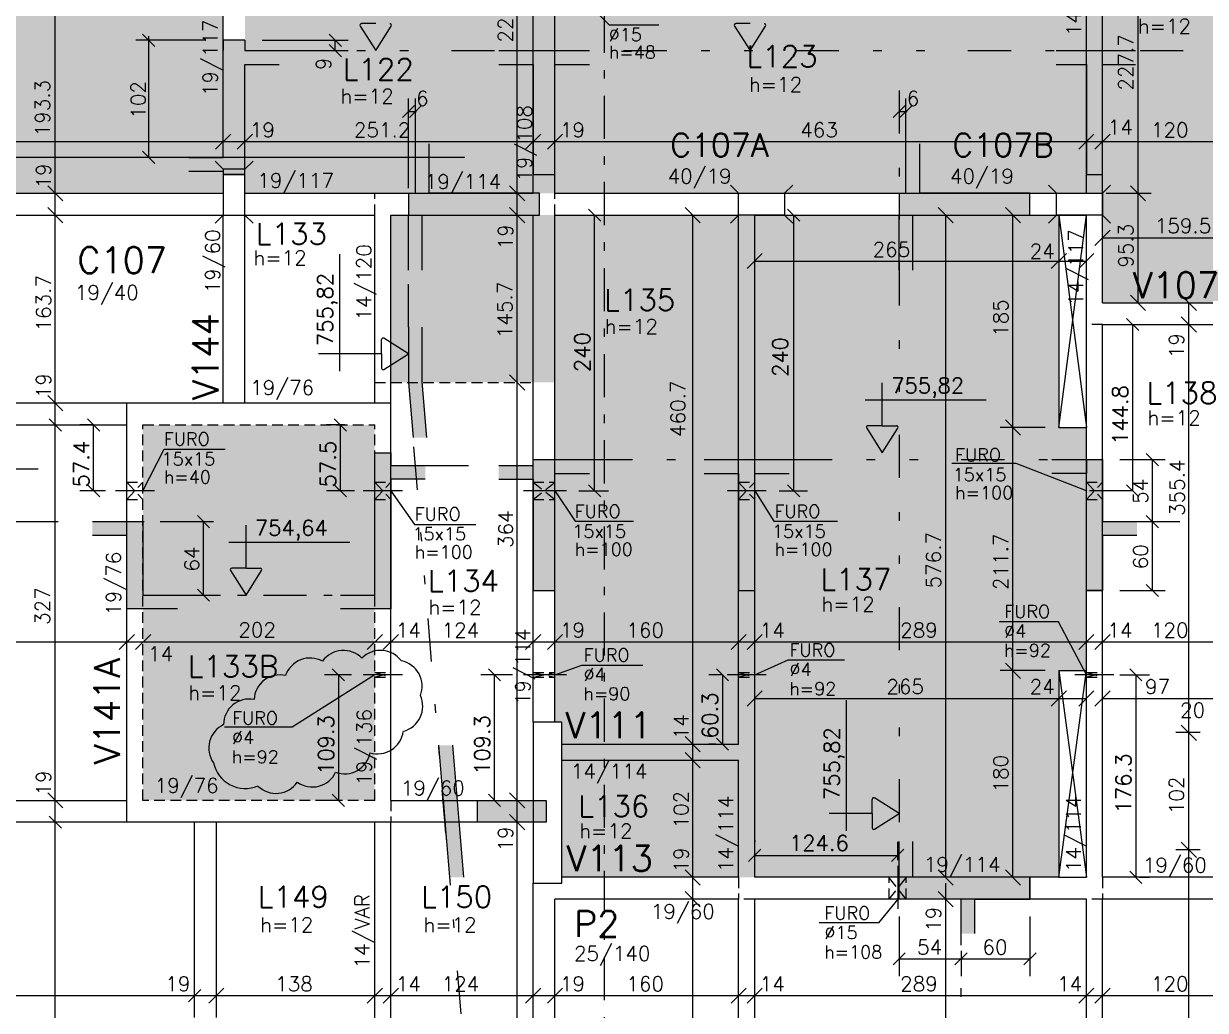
# Model space of a CAD drawing. Extents: x 64041 to 73506, y 0 to 6308.
# Drawn here: x 64982 to 66012, y 4513 to 5372 of the extents above; entities that cross this region are included whole.
import ezdxf

# ---------------------------------------------------------------- set-up
doc = ezdxf.new("R2010")
doc.units = 0
doc.header["$LTSCALE"] = 75
doc.header["$MEASUREMENT"] = 0
for name, pattern in [('ESTILO_TQS_0003', [1, 0.5, -0.2, 0.1, -0.2]), ('ESTILO_TQS_0004', [2, 0.5, -0.4, 0.1, -0.4, 0.1, -0.5]), ('HIDDEN2', [0.1875, 0.125, -0.0625])]:
    doc.linetypes.add(name, pattern=pattern)
doc.layers.get('0').update_dxf_attribs({"color": 3, "linetype": 'CONTINUOUS'})
for name, color, linetype in [('1', 3, 'CONTINUOUS'), ('111', 51, 'CONTINUOUS'), ('116', 240, 'CONTINUOUS'), ('122', 210, 'CONTINUOUS'), ('200', 1, 'HIDDEN2'), ('204', 1, 'ESTILO_TQS_0003'), ('205', 1, 'ESTILO_TQS_0004'), ('210', 3, 'HIDDEN2'), ('212', 3, 'CONTINUOUS'), ('213', 3, 'CONTINUOUS'), ('216', 3, 'CONTINUOUS'), ('220', 5, 'CONTINUOUS'), ('221', 1, 'CONTINUOUS'), ('222', 6, 'CONTINUOUS'), ('226', 4, 'CONTINUOUS'), ('230', 3, 'CONTINUOUS'), ('231', 1, 'CONTINUOUS'), ('233', 6, 'CONTINUOUS'), ('250', 1, 'CONTINUOUS'), ('253', 253, 'CONTINUOUS')]:
    doc.layers.add(name, color=color, linetype=linetype)
doc.layers.add('117', color=7, linetype='CONTINUOUS', true_color=0x009e00)
doc.styles.get("Standard").update_dxf_attribs({"font": 'ROMANS.SHX'})

msp = doc.modelspace()

# ---------------------------------------------------------------- linework, layer by layer
at = {"layer": '1'}
for p, q in [((65426.3, 5224.6), (65426.3, 5452.3)), ((65445.3, 5224.6), (65445.3, 5452.3)), ((65908.3, 5224.6), (65908.3, 5452.3)), ((65922.3, 5129.3), (65922.3, 5452.3)), ((65175.1, 5224.6), (65426.3, 5224.6)), ((65445.3, 5224.6), (65908.3, 5224.6)), ((65156.1, 5041.9), (65156.1, 5205.6)), ((65175.1, 5041.9), (65175.1, 5205.6)), ((65175.1, 5205.6), (65288.3, 5205.6)), ((65288.3, 5041.9), (65288.3, 5205.6)), ((65302.3, 5205.6), (65426.3, 5205.6)), ((65302.3, 4695.9), (65302.3, 5205.6)), ((65426.3, 4763.9), (65426.3, 5205.6)), ((65445.3, 5205.6), (65605.3, 5205.6)), ((65445.3, 4763.9), (65445.3, 5205.6)), ((65605.3, 4744.9), (65605.3, 5205.6)), ((65619.3, 4628.9), (65619.3, 5205.6)), ((65619.3, 5205.6), (65908.3, 5205.6)), ((65908.3, 4628.9), (65908.3, 5205.6)), ((65922.3, 5129.3), (66042.3, 5129.3)), ((65922.3, 5110.3), (66042.3, 5110.3)), ((65922.3, 4628.9), (65922.3, 5110.3)), ((65302.3, 5041.9), (64645.3, 5041.9)), ((65072.3, 4676.9), (65072.3, 5041.9)), ((64645.3, 5022.9), (65072.3, 5022.9)), ((65451.3, 4744.9), (65605.3, 4744.9)), ((65451.3, 4730.9), (65605.3, 4730.9)), ((65605.3, 4628.9), (65605.3, 4730.9)), ((64645.3, 4695.9), (65072.3, 4695.9)), ((65302.3, 4695.9), (65426.3, 4695.9)), ((65426.3, 4676.9), (64645.3, 4676.9)), ((65131.3, 4506.9), (65131.3, 4676.9)), ((65150.3, 4506.9), (65150.3, 4676.9)), ((65288.3, 4349.9), (65288.3, 4676.9)), ((65302.3, 4349.9), (65302.3, 4676.9)), ((65605.3, 4628.9), (65451.3, 4628.9)), ((65884.3, 4628.9), (65619.3, 4628.9)), ((66042.3, 4628.9), (65922.3, 4628.9)), ((65605.3, 4609.9), (65445.3, 4609.9)), ((65445.3, 4231.9), (65445.3, 4609.9)), ((65605.3, 4231.9), (65605.3, 4609.9)), ((65908.3, 4609.9), (65619.3, 4609.9)), ((65619.3, 4231.9), (65619.3, 4609.9)), ((65908.3, 4231.9), (65908.3, 4609.9)), ((66042.3, 4609.9), (65922.3, 4609.9)), ((65922.3, 4231.9), (65922.3, 4609.9))]:
    msp.add_line(p, q, dxfattribs=at)
msp.add_lwpolyline([(65426.3, 4231.9), (65426.3, 4623.9)], dxfattribs=at)
at = {"layer": '111'}
for points in [[(68806.1, 5452.3), (65922.3, 5224.6), (65175.1, 5224.6)], [(68806.1, 5452.3), (65175.1, 5224.6), (65175.1, 5225.6)], [(68806.1, 5452.3), (65175.1, 5225.6), (65175.1, 5452.3)], [(68806.1, 5452.3), (68524.1, 5129.3), (65922.3, 5129.3)], [(68806.1, 5452.3), (65922.3, 5129.3), (65922.3, 5224.6)]]:
    msp.add_solid(points, dxfattribs=at)
at = {"layer": '116'}
for points in [[(65445.3, 5059.9), (65302.3, 5059.9), (65884.3, 5205.6)], [(65302.3, 5059.9), (65302.3, 5205.6), (65884.3, 5205.6)], [(65884.3, 5205.6), (65451.3, 4763.9), (65445.3, 4763.9)], [(65445.3, 4763.9), (65445.3, 5059.9), (65884.3, 5205.6)], [(65884.3, 5020.6), (65451.3, 4628.9), (65884.3, 5205.6)], [(65451.3, 4628.9), (65451.3, 4763.9), (65884.3, 5205.6)], [(65884.3, 4628.9), (65451.3, 4628.9), (65884.3, 5020.6)], [(65884.3, 4808.9), (65884.3, 4628.9), (65884.3, 5020.6)], [(65884.3, 5020.6), (65908.3, 5020.6), (65884.3, 4808.9)], [(65908.3, 5020.6), (65908.3, 4808.9), (65884.3, 4808.9)]]:
    msp.add_solid(points, dxfattribs=at)
at = {"layer": '117'}
for points in [[(65086.3, 4695.9), (65086.3, 5022.9), (65288.3, 5022.9)], [(65086.3, 4695.9), (65288.3, 5022.9), (65288.3, 4695.9)], [(65086.3, 4695.9), (65288.3, 4695.9), (65086.3, 4695.9)]]:
    msp.add_solid(points, dxfattribs=at)
at = {"layer": '122'}
for points in [[(64645.3, 5224.6), (64645.3, 5417.9), (65156.1, 5417.9)], [(64645.3, 5224.6), (65156.1, 5417.9), (65156.1, 5225.6)], [(64645.3, 5224.6), (65156.1, 5225.6), (64645.3, 5224.6)]]:
    msp.add_solid(points, dxfattribs=at)
at = {"layer": '200'}
for p, q in [((65072.3, 4958), (65086.3, 4973)), ((65072.3, 4973), (65086.3, 4958)), ((65288.3, 4958), (65302.3, 4973)), ((65288.3, 4973), (65302.3, 4958)), ((65426.3, 4958), (65445.3, 4973)), ((65426.3, 4973), (65445.3, 4958)), ((65605.3, 4958), (65619.3, 4973)), ((65605.3, 4973), (65619.3, 4958)), ((65908.3, 4958), (65922.3, 4973)), ((65908.3, 4973), (65922.3, 4958)), ((65288.3, 4803.2), (65302.3, 4807.2)), ((65288.3, 4807.2), (65302.3, 4803.2)), ((65426.3, 4803.2), (65445.3, 4807.2)), ((65426.3, 4807.2), (65445.3, 4803.2)), ((65605.3, 4803.2), (65619.3, 4807.2)), ((65605.3, 4807.2), (65619.3, 4803.2)), ((65908.3, 4803.2), (65922.3, 4807.2)), ((65908.3, 4807.2), (65922.3, 4803.2)), ((65751.4, 4609.9), (65736.4, 4628.9)), ((65736.4, 4609.9), (65751.4, 4628.9))]:
    msp.add_line(p, q, dxfattribs=at)
at = {"layer": '204'}
for p, q in [((65488.3, 172), (65488.3, 6143.1)), ((65116.3, 4874.7), (65270.5, 4874.7))]:
    msp.add_line(p, q, dxfattribs=at)
at = {"layer": '205'}
for p, q in [((65205.1, 5348.9), (68776.2, 5348.9)), ((65745.1, 5314.3), (65745.1, 4660.2)), ((65317.7, 5107.9), (65317.7, 5157.6)), ((65350.2, 4667.5), (65321.7, 5011.9)), ((65332.3, 4987.7), (65396.3, 4987.7)), ((65475.3, 4992.7), (65575.3, 4992.7)), ((65649.3, 4992.7), (65913.8, 4992.7)), ((65096.3, 4965.5), (65062.3, 4965.5)), ((65312.3, 4965.5), (65278.3, 4965.5)), ((65455.3, 4965.5), (65416.3, 4965.5)), ((65629.3, 4965.5), (65595.3, 4965.5)), ((65948.6, 4965.5), (65898.3, 4965.5)), ((64675, 4938.7), (65112.9, 4938.7)), ((65952.3, 4938.7), (66012.3, 4938.7)), ((65312.3, 4805.2), (65278.3, 4805.2)), ((65455.3, 4805.2), (65416.3, 4805.2)), ((65629.3, 4805.2), (65595.3, 4805.2)), ((65932.3, 4805.2), (65898.3, 4805.2)), ((65347.8, 4696.9), (65372.6, 4397.9)), ((65743.9, 4638.9), (65743.9, 4599.9)), ((65799.1, 4419.9), (65799.1, 4579.9))]:
    msp.add_line(p, q, dxfattribs=at)
at = {"layer": '210'}
for p, q in [((65288.3, 5205.6), (65288.3, 5224.6)), ((65445.3, 5205.6), (65445.3, 5224.6)), ((65908.3, 5224.6), (65922.3, 5224.6)), ((65922.3, 5110.3), (65908.3, 5110.3)), ((65288.3, 5059.9), (65426.3, 5059.9)), ((65086.3, 4695.9), (65086.3, 5022.9)), ((65086.3, 5022.9), (65288.3, 5022.9)), ((65288.3, 4695.9), (65288.3, 5022.9)), ((65072.3, 4973), (65086.3, 4973)), ((65288.3, 4973), (65302.3, 4973)), ((65426.3, 4973), (65445.3, 4973)), ((65605.3, 4973), (65619.3, 4973)), ((65908.3, 4973), (65922.3, 4973)), ((65072.3, 4958), (65086.3, 4958)), ((65288.3, 4958), (65302.3, 4958)), ((65426.3, 4958), (65445.3, 4958)), ((65605.3, 4958), (65619.3, 4958)), ((65908.3, 4958), (65922.3, 4958)), ((65288.3, 4807.2), (65302.3, 4807.2)), ((65288.3, 4803.2), (65302.3, 4803.2)), ((65426.3, 4807.2), (65445.3, 4807.2)), ((65426.3, 4803.2), (65445.3, 4803.2)), ((65605.3, 4807.2), (65619.3, 4807.2)), ((65605.3, 4803.2), (65619.3, 4803.2)), ((65908.3, 4807.2), (65922.3, 4807.2)), ((65908.3, 4803.2), (65922.3, 4803.2)), ((65288.3, 4695.9), (65086.3, 4695.9)), ((65302.3, 4695.9), (65302.3, 4676.9)), ((65605.3, 4628.9), (65605.3, 4609.9)), ((65736.4, 4609.9), (65736.4, 4628.9)), ((65751.4, 4609.9), (65751.4, 4628.9)), ((65922.3, 4628.9), (65922.3, 4609.9)), ((65619.3, 4609.9), (65605.3, 4609.9)), ((65922.3, 4609.9), (65908.3, 4609.9))]:
    msp.add_line(p, q, dxfattribs=at)
at = {"layer": '216'}
for p, q in [((65096.6, 5352.6), (65086, 5363.2)), ((65259.2, 5352.6), (65248.6, 5363.2)), ((65259.2, 5343.6), (65248.6, 5354.2)), ((65312.4, 5290.6), (65323, 5301.2)), ((65318.4, 5290.6), (65329, 5301.2)), ((65739.8, 5290.6), (65750.5, 5301.2)), ((65745.8, 5290.6), (65756.5, 5301.2)), ((65149.5, 5263), (65162.8, 5276.2)), ((65168.5, 5263), (65181.8, 5276.2)), ((65419.7, 5263), (65432.9, 5276.2)), ((65438.7, 5263), (65451.9, 5276.2)), ((65901.7, 5263), (65914.9, 5276.2)), ((65915.7, 5263), (65928.9, 5276.2)), ((65096.6, 5250.6), (65086, 5261.2)), ((65016.6, 5218), (65003.3, 5231.2)), ((65418.9, 5218), (65405.6, 5231.2)), ((65959.9, 5218), (65946.7, 5231.2)), ((65959.9, 5218), (65946.7, 5231.2)), ((65016.6, 5199), (65003.3, 5212.2)), ((65418.9, 5199), (65405.6, 5212.2)), ((65418.9, 5199), (65405.6, 5212.2)), ((65485.1, 5200.3), (65474.5, 5210.9)), ((65571.9, 5199), (65558.7, 5212.2)), ((65658.6, 5200.3), (65648, 5210.9)), ((65792.3, 5199), (65779.1, 5212.2)), ((65850.9, 5199), (65837.7, 5212.2)), ((65915.7, 5179.1), (65928.9, 5192.4)), ((65612.7, 5159), (65625.9, 5172.2)), ((65877.7, 5159), (65890.9, 5172.2)), ((65901.7, 5159), (65914.9, 5172.2)), ((65959.9, 5122.7), (65946.7, 5135.9)), ((66004.1, 5122.7), (65990.8, 5135.9)), ((65953.9, 5105), (65943.3, 5115.6)), ((66004.1, 5103.7), (65990.8, 5116.9)), ((66004.1, 5103.7), (65990.8, 5116.9)), ((65418.9, 5053.2), (65405.6, 5066.5)), ((65016.6, 5035.3), (65003.3, 5048.5)), ((65015.3, 5017.6), (65004.6, 5028.2)), ((65048.6, 5017.6), (65038, 5028.2)), ((65263.6, 5017.6), (65253, 5028.2)), ((65850.9, 5014), (65837.7, 5027.2)), ((65971.1, 4987.4), (65960.5, 4998)), ((65048.6, 4960.2), (65038, 4970.8)), ((65263.6, 4960.2), (65253, 4970.8)), ((65485.1, 4960.2), (65474.5, 4970.8)), ((65658.6, 4960.2), (65648, 4970.8)), ((65953.9, 4960.2), (65943.3, 4970.8)), ((65144.4, 4933.4), (65133.8, 4944)), ((65971.1, 4933.4), (65960.5, 4944)), ((65971.1, 4933.4), (65960.5, 4944)), ((65971.1, 4873.4), (65960.5, 4884)), ((65144.4, 4869.4), (65133.8, 4880)), ((65065.7, 4827.2), (65078.9, 4840.5)), ((65079.9, 4827.2), (65093.1, 4840.5)), ((65281.7, 4827.2), (65294.9, 4840.5)), ((65295.7, 4827.2), (65308.9, 4840.5)), ((65419.7, 4827.2), (65432.9, 4840.5)), ((65438.7, 4827.2), (65451.9, 4840.5)), ((65598.7, 4827.2), (65611.9, 4840.5)), ((65612.7, 4827.2), (65625.9, 4840.5)), ((65901.7, 4827.2), (65914.9, 4840.5)), ((65915.7, 4827.2), (65928.9, 4840.5)), ((65251.3, 4810.5), (65261.9, 4799.9)), ((65397.9, 4799.9), (65387.3, 4810.5)), ((65585.9, 4810.5), (65596.5, 4799.9)), ((65850.9, 4802.2), (65837.7, 4815.5)), ((65946.1, 4810.5), (65956.7, 4799.9)), ((65612.7, 4778.1), (65625.9, 4791.4)), ((65877.7, 4778.1), (65890.9, 4791.4)), ((65901.7, 4778.1), (65914.9, 4791.4)), ((65915.7, 4778.1), (65928.9, 4791.4)), ((66004.1, 4748.2), (65990.8, 4761.5)), ((65571.9, 4738.2), (65558.7, 4751.5)), ((65585.9, 4750.2), (65596.5, 4739.6)), ((65571.9, 4724.2), (65558.7, 4737.5)), ((65016.6, 4689.3), (65003.3, 4702.5)), ((65251.3, 4701.2), (65261.9, 4690.6)), ((65397.9, 4690.6), (65387.3, 4701.2)), ((65418.9, 4689.3), (65405.6, 4702.5)), ((65015.3, 4671.6), (65004.6, 4682.2)), ((65418.9, 4670.3), (65405.6, 4683.5)), ((66004.1, 4646.2), (65990.8, 4659.5)), ((65614, 4642.6), (65624.6, 4653.3)), ((65738.6, 4642.6), (65749.2, 4653.3)), ((65571.9, 4622.2), (65558.7, 4635.5)), ((65792.3, 4622.2), (65779.1, 4635.5)), ((65850.9, 4622.2), (65837.7, 4635.5)), ((65946.1, 4634.2), (65956.7, 4623.6)), ((65571.9, 4603.2), (65558.7, 4616.5)), ((65792.3, 4603.2), (65779.1, 4616.5)), ((65739.8, 4552.6), (65750.5, 4563.2)), ((65793.8, 4552.6), (65804.5, 4563.2)), ((65793.8, 4552.6), (65804.5, 4563.2)), ((65853.8, 4552.6), (65864.5, 4563.2)), ((65126, 4520.6), (65136.6, 4531.2)), ((65143.7, 4519.2), (65156.9, 4532.5)), ((65281.7, 4519.2), (65294.9, 4532.5)), ((65295.7, 4519.2), (65308.9, 4532.5)), ((65419.7, 4519.2), (65432.9, 4532.5)), ((65438.7, 4519.2), (65451.9, 4532.5)), ((65598.7, 4519.2), (65611.9, 4532.5)), ((65612.7, 4519.2), (65625.9, 4532.5)), ((65901.7, 4519.2), (65914.9, 4532.5)), ((65915.7, 4519.2), (65928.9, 4532.5))]:
    msp.add_line(p, q, dxfattribs=at)
at = {"layer": '220'}
for p, q in [((65175.1, 5357.9), (65156.1, 5357.9)), ((65156.1, 5357.9), (65156.1, 5348.9)), ((65175.1, 5357.9), (65175.1, 5357.9)), ((65175.1, 5357.9), (65175.1, 5348.9)), ((65156.1, 5255.9), (65156.1, 5348.9)), ((65175.1, 5348.9), (65205.1, 5348.9)), ((65396.3, 5348.9), (65475.3, 5348.9)), ((65882, 5348.9), (65951, 5348.9)), ((65175.1, 5240.9), (65175.1, 5336.9)), ((65175.1, 5336.9), (65205.1, 5336.9)), ((65922.3, 5336.9), (65951, 5336.9)), ((65323.7, 5224.6), (65323.7, 5267.6)), ((65335.7, 5224.6), (65335.7, 5267.6)), ((65751.1, 5224.6), (65751.1, 5267.6)), ((65763.1, 5224.6), (65763.1, 5267.6)), ((65126.2, 5255.9), (65156.1, 5255.9)), ((65175.1, 5240.9), (65156.1, 5240.9)), ((65156.1, 5240.9), (65175.1, 5240.9)), ((65317.7, 5224.6), (65323.7, 5224.6)), ((65317.7, 5224.6), (65317.7, 5224.6)), ((65317.7, 5224.6), (65317.7, 5224.6)), ((65317.7, 5224.6), (65317.7, 5205.6)), ((65431.7, 5224.6), (65335.7, 5224.6)), ((65431.7, 5205.6), (65431.7, 5224.6)), ((65745.1, 5224.6), (65751.1, 5224.6)), ((65745.1, 5224.6), (65745.1, 5224.6)), ((65745.1, 5224.6), (65745.1, 5224.6)), ((65745.1, 5224.6), (65745.1, 5205.6)), ((65859.1, 5224.6), (65763.1, 5224.6)), ((65859.1, 5205.6), (65859.1, 5224.6)), ((65317.7, 5157.6), (65317.7, 5205.6)), ((65317.7, 5205.6), (65317.7, 5205.6)), ((65329.7, 5157.6), (65329.7, 5205.6)), ((65329.7, 5205.6), (65431.7, 5205.6)), ((65745.1, 5157.6), (65745.1, 5205.6)), ((65745.1, 5205.6), (65745.1, 5205.6)), ((65757.1, 5157.6), (65757.1, 5205.6)), ((65757.1, 5205.6), (65859.1, 5205.6)), ((65329.7, 5157.6), (65329.7, 5157.6)), ((65757.1, 5157.6), (65757.1, 5157.6)), ((65575.3, 4992.7), (65649.3, 4992.7)), ((65445.3, 4980.7), (65475.3, 4980.7)), ((65619.3, 4980.7), (65649.3, 4980.7)), ((65042.3, 4926.7), (65042.3, 4926.7)), ((65343.9, 4743.9), (65353.4, 4628.9)), ((65355.9, 4743.9), (65365.5, 4628.9))]:
    msp.add_line(p, q, dxfattribs=at)
for points in [[(65396.3, 5336.9), (65396.3, 5336.9), (65426.3, 5336.9), (65426.3, 5240.9), (65445.3, 5240.9), (65445.3, 5336.9), (65475.3, 5336.9)], [(65882, 5336.9), (65882, 5336.9), (65908.3, 5336.9), (65908.3, 5240.9), (65922.3, 5240.9), (65922.3, 5336.9)], [(65126.2, 5243.9), (65156.1, 5243.9), (65156.1, 5240.9)], [(65317.7, 5107.9), (65317.7, 5059.9), (65321.7, 5011.9)], [(65333.7, 5011.9), (65329.7, 5060.4), (65329.7, 5107.9)], [(65258.3, 4874.7), (65288.3, 4874.7), (65288.3, 4998.7), (65302.3, 4998.7), (65302.3, 4987.7), (65332.3, 4987.7)], [(65396.3, 4987.7), (65426.3, 4987.7), (65426.3, 4992.7), (65475.3, 4992.7)], [(65878.3, 4992.7), (65908.3, 4992.7), (65908.3, 4980.7), (65878.3, 4980.7)], [(65908.3, 4878.7), (65922.3, 4878.7), (65908.3, 4878.7), (65908.3, 4980.7), (65908.3, 4992.7)], [(65908.3, 4992.7), (65922.3, 4992.7), (65922.3, 4938.7), (65952.3, 4938.7)], [(65332.3, 4975.7), (65302.3, 4975.7), (65302.3, 4862.7), (65288.3, 4862.7), (65288.3, 4862.7), (65258.3, 4862.7)], [(65396.3, 4975.7), (65426.3, 4975.7), (65426.3, 4878.7), (65445.3, 4878.7), (65445.3, 4980.7)], [(65575.3, 4980.7), (65575.3, 4980.7), (65605.3, 4980.7), (65605.3, 4878.7), (65619.3, 4878.7), (65619.3, 4980.7)], [(65042.3, 4938.7), (65086.3, 4938.7), (65086.3, 4874.7), (65116.3, 4874.7)], [(65116.3, 4862.7), (65086.3, 4862.7), (65072.3, 4862.7), (65072.3, 4926.7), (65042.3, 4926.7)], [(65952.3, 4926.7), (65922.3, 4926.7), (65922.3, 4878.7)], [(65377.7, 4676.9), (65377.7, 4695.9), (65437.7, 4695.9), (65437.7, 4676.9), (65377.7, 4676.9)], [(65799.1, 4579.9), (65799.1, 4609.9), (65745.1, 4609.9), (65745.1, 4660.2)], [(65859.1, 4628.9), (65859.1, 4609.9), (65859.1, 4628.9), (65757.1, 4628.9), (65757.1, 4660.2)], [(65811.1, 4579.9), (65811.1, 4609.9), (65859.1, 4609.9)]]:
    msp.add_lwpolyline(points, dxfattribs=at)
at = {"layer": '221'}
for p, q in [((65445.3, 5418.5), (65492.6, 5371.3)), ((65492.6, 5371.3), (65535.8, 5371.3)), ((65884.3, 5020.6), (65908.3, 5205.6)), ((65884.3, 5205.6), (65908.3, 5020.6)), ((65086.3, 4965.5), (65104.8, 5001.8)), ((65104.8, 5001.8), (65157.9, 5001.8)), ((65847.1, 4989.2), (65791.1, 4989.2)), ((65908.3, 4965.5), (65847.1, 4989.2)), ((65302.3, 4965.5), (65322.9, 4936.3)), ((65445.3, 4965.5), (65462.8, 4939.1)), ((65619.3, 4965.5), (65636.1, 4939)), ((65322.9, 4936.3), (65376.2, 4936.3)), ((65462.8, 4939.1), (65513.7, 4939.1)), ((65636.1, 4939), (65691.4, 4939)), ((65883.9, 4851.4), (65832.2, 4851.4)), ((65908.3, 4805.2), (65883.9, 4851.4)), ((65445.3, 4805.2), (65468.6, 4813.8)), ((65468.6, 4813.8), (65521.7, 4813.8)), ((65619.3, 4805.2), (65648.5, 4818.4)), ((65648.5, 4818.4), (65697.5, 4818.4)), ((65884.3, 4628.9), (65908.3, 4808.9)), ((65884.3, 4808.9), (65908.3, 4628.9)), ((65288.3, 4805.2), (65216.3, 4759.6)), ((65216.3, 4759.6), (65157.3, 4759.6)), ((65743.9, 4609.9), (65727.1, 4589.2)), ((65727.1, 4589.2), (65675.6, 4589.2))]:
    msp.add_line(p, q, dxfattribs=at)
at = {"layer": '221', "linetype": 'Continuous'}
for centre, radius, start, end in [((65231.9, 4797.4), 22.5, 61.3836, 161.3836), ((65261, 4804), 22.5, 44.3316, 144.3316), ((65293.3, 4804.1), 22.5, 36.0041, 136.0041), ((65307.1, 4795.3), 22.5, 338.7596, 78.7596), ((65205.6, 4782.7), 22.5, 77.1205, 177.1205), ((65179, 4761.7), 22.5, 79.4729, 179.4729), ((65307.6, 4777.9), 22.5, 284.3748, 24.3748), ((65166.1, 4741.5), 22.5, 115.1735, 215.1735), ((65290.8, 4758.9), 22.5, 252.623, 352.623), ((65262, 4741.5), 22.5, 249.6745, 349.6745), ((65175.5, 4734.8), 28.5, 192.5886, 292.5886), ((65233.9, 4730.1), 22.5, 234.4553, 334.4553), ((65202.2, 4724.5), 22.5, 225.6089, 325.6089)]:
    msp.add_arc(centre, radius, start, end, dxfattribs=at)
at = {"layer": '222'}
for p, q in [((65156.1, 5245.6), (65149.1, 5252.7)), ((65175.1, 5245.6), (65182.2, 5252.7)), ((65605.3, 5224.6), (65598.2, 5231.7)), ((65645.3, 5224.6), (65652.4, 5231.7)), ((65882.3, 5224.6), (65875.2, 5231.7)), ((65922.3, 5224.6), (65929.4, 5231.7)), ((65156.1, 5205.6), (65149.1, 5198.5)), ((65175.1, 5205.6), (65182.2, 5198.5)), ((65605.3, 5205.6), (65598.2, 5198.5)), ((65645.3, 5205.6), (65652.4, 5198.5)), ((65882.3, 5205.6), (65875.2, 5198.5)), ((65922.3, 5205.6), (65929.4, 5198.5))]:
    msp.add_line(p, q, dxfattribs=at)
for points in [[(65156.1, 5205.6), (65175.1, 5205.6), (65175.1, 5245.6), (65156.1, 5245.6), (65156.1, 5205.6)], [(65645.3, 5205.6), (65605.3, 5205.6), (65605.3, 5224.6), (65645.3, 5224.6), (65645.3, 5205.6)], [(65922.3, 5205.6), (65882.3, 5205.6), (65882.3, 5224.6), (65922.3, 5224.6), (65922.3, 5205.6)], [(65426.3, 4623.9), (65451.3, 4623.9), (65451.3, 4763.9), (65426.3, 4763.9), (65426.3, 4623.9)]]:
    msp.add_lwpolyline(points, dxfattribs=at)
at = {"layer": '230'}
for p, q in [((65156.1, 5255.9), (65156.1, 5417.9)), ((64651.3, 5224.6), (65156.1, 5224.6)), ((64651.3, 5205.6), (65156.1, 5205.6)), ((65884.3, 4808.9), (65908.3, 4808.9))]:
    msp.add_line(p, q, dxfattribs=at)
for points in [[(65884.3, 5205.6), (65884.3, 5020.6), (65908.3, 5020.6)], [(65884.3, 4808.9), (65884.3, 4628.9), (65908.3, 4628.9)]]:
    msp.add_lwpolyline(points, dxfattribs=at)
at = {"layer": '231'}
for p, q in [((65275.5, 5370.3), (65289.1, 5348.9)), ((65289.1, 5372.4), (65276.7, 5372.4)), ((65289.1, 5348.9), (65302.7, 5370.3)), ((65601.7, 5370.3), (65615.2, 5348.9)), ((65615.2, 5372.4), (65602.8, 5372.4)), ((65615.2, 5348.9), (65628.8, 5370.3)), ((65127.6, 5255.9), (64719.1, 5255.9)), ((65257.7, 5069.8), (65257.7, 5171.5)), ((65294.2, 5084.8), (65294.2, 5097.2)), ((65317.7, 5084.8), (65296.3, 5098.4)), ((65294.2, 5084.8), (65239.2, 5084.8)), ((65294.2, 5084.8), (65294.2, 5072.4)), ((65296.3, 5071.3), (65317.7, 5084.8)), ((65730.4, 5022.2), (65730.4, 5059.7)), ((65715.4, 5044.7), (65820.9, 5044.7)), ((65716.9, 5020.1), (65730.4, 4998.7)), ((65730.4, 5022.2), (65718, 5022.2)), ((65730.4, 5022.2), (65742.8, 5022.2)), ((65730.4, 4998.7), (65744, 5020.1)), ((64889.6, 4984.7), (64995, 4984.7)), ((65176.1, 4898.2), (65176.1, 4935.7)), ((65161.1, 4920.7), (65266.5, 4920.7)), ((65162.5, 4896.1), (65176.1, 4874.7)), ((65176.1, 4898.2), (65163.7, 4898.2)), ((65176.1, 4898.2), (65188.5, 4898.2)), ((65176.1, 4874.7), (65189.6, 4896.1)), ((65699.2, 4669.4), (65699.2, 4783.3)), ((65721.7, 4684.4), (65721.7, 4696.8)), ((65745.1, 4684.4), (65723.8, 4698)), ((65721.7, 4684.4), (65684.2, 4684.4)), ((65721.7, 4684.4), (65721.7, 4672)), ((65723.8, 4670.8), (65745.1, 4684.4))]:
    msp.add_line(p, q, dxfattribs=at)
for centre, start, end in [((65276.7, 5371), 90, 212.377), ((65301.5, 5371), 327.6277, 90), ((65602.8, 5371), 90, 212.377), ((65627.6, 5371), 327.6277, 90), ((65295.6, 5097.2), 57.6277, 180), ((65295.6, 5072.4), 180, 302.3723), ((65718, 5020.8), 90, 212.377), ((65742.8, 5020.8), 327.6277, 90), ((65163.7, 4896.8), 90, 212.377), ((65188.5, 4896.8), 327.6277, 90), ((65723, 4696.8), 57.6277, 180), ((65723, 4672), 180, 302.377)]:
    msp.add_arc(centre, 1.36, start, end, dxfattribs=at)
at = {"layer": '250'}
for p, q in [((65412.3, 5224.6), (65412.3, 5460.8)), ((65953.3, 5224.6), (65953.3, 5452.3)), ((65009.9, 5224.6), (65009.9, 5417.9)), ((65141.1, 5357.9), (65080, 5357.9)), ((65091.3, 5255.9), (65091.3, 5361.4)), ((65190.1, 5357.9), (65265.1, 5357.9)), ((65253.9, 5348.9), (65253.9, 5357.9)), ((65190.1, 5348.9), (65265.1, 5348.9)), ((65317.7, 5229.2), (65317.7, 5307.1)), ((65323.7, 5239.6), (65323.7, 5307.1)), ((65751.1, 5239.6), (65751.1, 5307.1)), ((65317.7, 5295.9), (65324.7, 5295.9)), ((65745.1, 5295.9), (65752.1, 5295.9)), ((64651.3, 5269.6), (65156.1, 5269.6)), ((65156.1, 5269.6), (65175.1, 5269.6)), ((65175.1, 5269.6), (65426.3, 5269.6)), ((65426.3, 5269.6), (65445.3, 5269.6)), ((65445.3, 5269.6), (65908.3, 5269.6)), ((65908.3, 5269.6), (65922.3, 5269.6)), ((65922.3, 5269.6), (66042.3, 5269.6)), ((65366.6, 5255.9), (65062.7, 5255.9)), ((65009.9, 5205.6), (65009.9, 5224.6)), ((65412.3, 5205.6), (65412.3, 5224.6)), ((65925.4, 5224.6), (65964.6, 5224.6)), ((65953.3, 5129.3), (65953.3, 5224.6)), ((65009.9, 4739.6), (65009.9, 5205.6)), ((65412.3, 4695.9), (65412.3, 5205.6)), ((65412.3, 5059.9), (65412.3, 5205.6)), ((65479.8, 4965.5), (65479.8, 5205.6)), ((65482.9, 5205.6), (65491.8, 5205.6)), ((65565.3, 4744.9), (65565.3, 5205.6)), ((65653.3, 4965.5), (65653.3, 5205.6)), ((65663.7, 5205.6), (65665.3, 5205.6)), ((65785.7, 4628.9), (65785.7, 5205.6)), ((65844.3, 5020.6), (65844.3, 5205.6)), ((65922.3, 5185.8), (66081.8, 5185.8)), ((65619.3, 5165.6), (65884.3, 5165.6)), ((65884.3, 5165.6), (65908.3, 5165.6)), ((65997.4, 5110.3), (65997.4, 5129.3)), ((65948.6, 4965.5), (65948.6, 5110.3)), ((65953.4, 5110.3), (65960.6, 5110.3)), ((65997.4, 4754.9), (65997.4, 5110.3)), ((65009.9, 5022.9), (65009.9, 5041.9)), ((65041.7, 5022.9), (65031.3, 5022.9)), ((65043.3, 4965.5), (65043.3, 5022.9)), ((65262.2, 5022.9), (65246.3, 5022.9)), ((65258.3, 4965.5), (65258.3, 5022.9)), ((65872.3, 5020.6), (65833.1, 5020.6)), ((65844.3, 4808.9), (65844.3, 5020.6)), ((65937.3, 4992.7), (65977, 4992.7)), ((65965.8, 4938.7), (65965.8, 4992.7)), ((65053.6, 4965.5), (65031.3, 4965.5)), ((65270.7, 4965.5), (65246.3, 4965.5)), ((65466.1, 4965.5), (65491.8, 4965.5)), ((65640.5, 4965.5), (65665.3, 4965.5)), ((65101.3, 4938.7), (65147.9, 4938.7)), ((65139.1, 4874.7), (65139.1, 4938.7)), ((65937.3, 4938.7), (65977, 4938.7)), ((65965.8, 4878.7), (65965.8, 4938.7)), ((65118.4, 4874.7), (65150.4, 4874.7)), ((65937.3, 4878.7), (65977, 4878.7)), ((64636.3, 4833.9), (65179, 4833.9)), ((64999, 4833.9), (65018, 4833.9)), ((65175.1, 4833.9), (65288.3, 4833.9)), ((65288.3, 4833.9), (65302.3, 4833.9)), ((65302.3, 4833.9), (65426.3, 4833.9)), ((65426.3, 4833.9), (65445.3, 4833.9)), ((65445.3, 4833.9), (65605.3, 4833.9)), ((65605.3, 4833.9), (65619.3, 4833.9)), ((65619.3, 4833.9), (65908.3, 4833.9)), ((65908.3, 4833.9), (65922.3, 4833.9)), ((65922.3, 4833.9), (66042.3, 4833.9)), ((65872.3, 4808.9), (65833.1, 4808.9)), ((65844.3, 4628.9), (65844.3, 4808.9)), ((65268.1, 4805.2), (65244.6, 4805.2)), ((65256.6, 4805.2), (65256.6, 4695.9)), ((65408.3, 4805.2), (65380.6, 4805.2)), ((65392.6, 4695.9), (65392.6, 4805.2)), ((65590.3, 4805.2), (65579.2, 4805.2)), ((65591.2, 4805.2), (65591.2, 4744.9)), ((65937.3, 4805.2), (65963.4, 4805.2)), ((65951.4, 4805.2), (65951.4, 4628.9)), ((65619.3, 4784.7), (65884.3, 4784.7)), ((65884.3, 4784.7), (65908.3, 4784.7)), ((65922.3, 4784.7), (66019.3, 4784.7)), ((66007.3, 4754.9), (65986.2, 4754.9)), ((65997.4, 4652.9), (65997.4, 4754.9)), ((65009.9, 4231.9), (65009.9, 4744.9)), ((65565.3, 4730.9), (65565.3, 4744.9)), ((65585.3, 4744.9), (65579.2, 4744.9)), ((65565.3, 4628.9), (65565.3, 4730.9)), ((65009.9, 4676.9), (65009.9, 4695.9)), ((65258.7, 4695.9), (65244.6, 4695.9)), ((65380.3, 4695.9), (65380.6, 4695.9)), ((65412.3, 4349.9), (65412.3, 4695.9)), ((65412.3, 4676.9), (65412.3, 4695.9)), ((65619.3, 4661.1), (65619.3, 4659.9)), ((65743.9, 4643.8), (65743.9, 4659.9)), ((65619.3, 4647.9), (65743.9, 4647.9)), ((66007.3, 4652.9), (65986.2, 4652.9)), ((65997.4, 4231.9), (65997.4, 4652.9)), ((65565.3, 4609.9), (65565.3, 4628.9)), ((65785.7, 4609.9), (65785.7, 4623.9)), ((65954.5, 4628.9), (65963.4, 4628.9)), ((65565.3, 4231.9), (65565.3, 4609.9)), ((65785.7, 4231.9), (65785.7, 4609.9)), ((65745.1, 4594.9), (65745.1, 4542.9)), ((65859.1, 4594.9), (65859.1, 4542.9)), ((65799.1, 4564.9), (65799.1, 4542.9)), ((65799.1, 4564.9), (65799.1, 4542.9)), ((65745.1, 4557.9), (65799.1, 4557.9)), ((65799.1, 4557.9), (65859.1, 4557.9)), ((64636.3, 4525.9), (65131.3, 4525.9)), ((65131.3, 4525.9), (65150.3, 4525.9)), ((65150.3, 4525.9), (65288.3, 4525.9)), ((65288.3, 4525.9), (65302.3, 4525.9)), ((65302.3, 4525.9), (65426.3, 4525.9)), ((65426.3, 4525.9), (65445.3, 4525.9)), ((65445.3, 4525.9), (65605.3, 4525.9)), ((65605.3, 4525.9), (65619.3, 4525.9)), ((65619.3, 4525.9), (65908.3, 4525.9)), ((65908.3, 4525.9), (65922.3, 4525.9)), ((65922.3, 4525.9), (66042.3, 4525.9))]:
    msp.add_line(p, q, dxfattribs=at)
at = {"layer": '253'}
for points in [[(65175.1, 5348.9), (65156.1, 5240.9), (65175.1, 5357.9)], [(65156.1, 5240.9), (65156.1, 5243.9), (65175.1, 5357.9)], [(65175.1, 5357.9), (65156.1, 5243.9), (65156.1, 5255.9)], [(65156.1, 5255.9), (65156.1, 5357.9), (65175.1, 5357.9)], [(65175.1, 5240.9), (65156.1, 5240.9), (65175.1, 5348.9)], [(65175.1, 5336.9), (65175.1, 5240.9), (65175.1, 5348.9)], [(65175.1, 5348.9), (65205.1, 5348.9), (65175.1, 5336.9)], [(65205.1, 5348.9), (65205.1, 5336.9), (65175.1, 5336.9)], [(65396.3, 5336.9), (65396.3, 5348.9), (65475.3, 5348.9)], [(65396.3, 5336.9), (65475.3, 5348.9), (65426.3, 5336.9)], [(65445.3, 5336.9), (65426.3, 5336.9), (65475.3, 5348.9)], [(65445.3, 5336.9), (65475.3, 5348.9), (65475.3, 5336.9)], [(65882, 5348.9), (65882, 5336.9), (65908.3, 5336.9)], [(65882, 5348.9), (65908.3, 5336.9), (65951, 5348.9)], [(65908.3, 5336.9), (65922.3, 5336.9), (65951, 5348.9)], [(65922.3, 5336.9), (65951, 5336.9), (65951, 5348.9)], [(65445.3, 5336.9), (65445.3, 5240.9), (65426.3, 5240.9)], [(65445.3, 5336.9), (65426.3, 5240.9), (65426.3, 5336.9)], [(65908.3, 5240.9), (65922.3, 5240.9), (65908.3, 5336.9)], [(65922.3, 5240.9), (65922.3, 5336.9), (65908.3, 5336.9)], [(65323.7, 5224.6), (65323.7, 5267.6), (65329.7, 5157.6)], [(65329.7, 5157.6), (65323.7, 5267.6), (65329.7, 5205.6)], [(65323.7, 5267.6), (65335.7, 5267.6), (65329.7, 5205.6)], [(65329.7, 5205.6), (65335.7, 5267.6), (65335.7, 5224.6)], [(65751.1, 5224.6), (65751.1, 5267.6), (65763.1, 5267.6)], [(65751.1, 5224.6), (65763.1, 5267.6), (65757.1, 5205.6)], [(65763.1, 5224.6), (65757.1, 5205.6), (65763.1, 5267.6)], [(65156.1, 5243.9), (65126.2, 5243.9), (65156.1, 5255.9)], [(65156.1, 5255.9), (65126.2, 5243.9), (65126.2, 5255.9)], [(65317.7, 5157.6), (65323.7, 5224.6), (65329.7, 5157.6)], [(65317.7, 5157.6), (65317.7, 5224.6), (65323.7, 5224.6)], [(65329.7, 5205.6), (65335.7, 5224.6), (65431.7, 5205.6)], [(65335.7, 5224.6), (65431.7, 5224.6), (65431.7, 5205.6)], [(65751.1, 5224.6), (65757.1, 5157.6), (65745.1, 5157.6)], [(65751.1, 5224.6), (65745.1, 5157.6), (65745.1, 5224.6)], [(65751.1, 5224.6), (65757.1, 5205.6), (65757.1, 5157.6)], [(65763.1, 5224.6), (65859.1, 5205.6), (65757.1, 5205.6)], [(65763.1, 5224.6), (65859.1, 5224.6), (65859.1, 5205.6)], [(65321.7, 5011.9), (65329.7, 5107.9), (65317.7, 5107.9)], [(65321.7, 5011.9), (65317.7, 5107.9), (65317.7, 5059.9)], [(65321.7, 5011.9), (65329.7, 5060.4), (65329.7, 5107.9)], [(65321.7, 5011.9), (65333.7, 5011.9), (65329.7, 5060.4)], [(65288.3, 4874.7), (65302.3, 4862.7), (65302.3, 4998.7)], [(65302.3, 4998.7), (65288.3, 4998.7), (65288.3, 4874.7)], [(65302.3, 4862.7), (65302.3, 4975.7), (65302.3, 4998.7)], [(65302.3, 4998.7), (65302.3, 4975.7), (65302.3, 4987.7)], [(65302.3, 4975.7), (65332.3, 4975.7), (65302.3, 4987.7)], [(65302.3, 4987.7), (65332.3, 4975.7), (65332.3, 4987.7)], [(65426.3, 4975.7), (65426.3, 4987.7), (65396.3, 4987.7)], [(65426.3, 4987.7), (65396.3, 4987.7), (65396.3, 4987.7)], [(65426.3, 4975.7), (65396.3, 4987.7), (65396.3, 4975.7)], [(65475.3, 4992.7), (65426.3, 4992.7), (65426.3, 4975.7)], [(65426.3, 4992.7), (65426.3, 4987.7), (65426.3, 4975.7)], [(65426.3, 4975.7), (65445.3, 4980.7), (65475.3, 4992.7)], [(65445.3, 4980.7), (65475.3, 4980.7), (65475.3, 4992.7)], [(65575.3, 4992.7), (65575.3, 4980.7), (65605.3, 4980.7)], [(65575.3, 4992.7), (65605.3, 4980.7), (65649.3, 4992.7)], [(65605.3, 4980.7), (65619.3, 4980.7), (65649.3, 4992.7)], [(65619.3, 4980.7), (65649.3, 4980.7), (65649.3, 4992.7)], [(65878.3, 4980.7), (65878.3, 4992.7), (65908.3, 4992.7)], [(65878.3, 4980.7), (65908.3, 4992.7), (65908.3, 4980.7)], [(65908.3, 4980.7), (65922.3, 4938.7), (65922.3, 4992.7)], [(65908.3, 4980.7), (65922.3, 4992.7), (65908.3, 4992.7)], [(65445.3, 4878.7), (65445.3, 4980.7), (65426.3, 4975.7)], [(65426.3, 4878.7), (65445.3, 4878.7), (65426.3, 4975.7)], [(65605.3, 4878.7), (65619.3, 4878.7), (65605.3, 4980.7)], [(65619.3, 4878.7), (65619.3, 4980.7), (65605.3, 4980.7)], [(65878.3, 4980.7), (65908.3, 4980.7), (65878.3, 4980.7)], [(65908.3, 4980.7), (65908.3, 4878.7), (65922.3, 4878.7)], [(65908.3, 4980.7), (65922.3, 4878.7), (65922.3, 4938.7)], [(65072.3, 4926.7), (65042.3, 4926.7), (65042.3, 4938.7)], [(65072.3, 4926.7), (65042.3, 4938.7), (65086.3, 4938.7)], [(65086.3, 4874.7), (65072.3, 4926.7), (65086.3, 4938.7)], [(65922.3, 4926.7), (65952.3, 4926.7), (65952.3, 4938.7)], [(65922.3, 4926.7), (65952.3, 4938.7), (65922.3, 4938.7)], [(65922.3, 4926.7), (65922.3, 4938.7), (65922.3, 4878.7)], [(65086.3, 4874.7), (65072.3, 4862.7), (65072.3, 4926.7)], [(65086.3, 4874.7), (65116.3, 4862.7), (65072.3, 4862.7)], [(65086.3, 4874.7), (65116.3, 4874.7), (65116.3, 4862.7)], [(65258.3, 4874.7), (65288.3, 4862.7), (65288.3, 4874.7)], [(65258.3, 4874.7), (65258.3, 4862.7), (65288.3, 4862.7)], [(65288.3, 4862.7), (65302.3, 4862.7), (65288.3, 4874.7)], [(65302.3, 4862.7), (65288.3, 4862.7), (65288.3, 4862.7)], [(65355.9, 4743.9), (65343.9, 4743.9), (65353.4, 4628.9)], [(65355.9, 4743.9), (65353.4, 4628.9), (65365.5, 4628.9)], [(65355.9, 4743.9), (65365.5, 4628.9), (65355.9, 4743.9)], [(65377.7, 4695.9), (65437.7, 4695.9), (65437.7, 4676.9)], [(65377.7, 4695.9), (65437.7, 4676.9), (65377.7, 4676.9)], [(65377.7, 4695.9), (65377.7, 4676.9), (65377.7, 4695.9)], [(65745.1, 4660.2), (65757.1, 4660.2), (65745.1, 4609.9)], [(65757.1, 4660.2), (65757.1, 4628.9), (65745.1, 4609.9)], [(65745.1, 4609.9), (65757.1, 4628.9), (65799.1, 4609.9)], [(65757.1, 4628.9), (65859.1, 4628.9), (65799.1, 4609.9)], [(65811.1, 4609.9), (65799.1, 4609.9), (65859.1, 4628.9)], [(65811.1, 4609.9), (65859.1, 4628.9), (65859.1, 4609.9)], [(65811.1, 4609.9), (65811.1, 4579.9), (65799.1, 4579.9)], [(65811.1, 4609.9), (65799.1, 4579.9), (65799.1, 4609.9)]]:
    msp.add_solid(points, dxfattribs=at)

# ---------------------------------------------------------------- texts
for s, height, p in [('%%c15', 11.25, (65492.1, 5357.2)), ('h=48', 11.25, (65492.2, 5341.9)), ('755,82', 13.5, (65738.2, 5050.5)), ('FURO', 11.25, (65104.5, 5005)), ('15x15', 11.25, (65102.5, 4987.7)), ('FURO', 11.25, (65793.9, 4991.2)), ('h=40', 11.25, (65104.5, 4972)), ('15x15', 11.25, (65791.8, 4974)), ('h=100', 11.25, (65793.9, 4958.2)), ('FURO', 11.25, (65462.5, 4942)), ('FURO', 11.25, (65636.5, 4942)), ('FURO', 11.25, (65323.1, 4939.6)), ('754,64', 13.5, (65183.8, 4926.5)), ('15x15', 11.25, (65321.1, 4922.4)), ('15x15', 11.25, (65460.4, 4924.7)), ('15x15', 11.25, (65634.4, 4924.7)), ('h=100', 11.25, (65323.1, 4906.6)), ('h=100', 11.25, (65462.5, 4909)), ('h=100', 11.25, (65636.5, 4909)), ('FURO', 11.25, (65836.7, 4854.8)), ('%%c4', 11.25, (65836.6, 4837.9)), ('FURO', 11.25, (65649.6, 4821.3)), ('h=92', 11.25, (65836.4, 4821)), ('FURO', 11.25, (65470.3, 4816.9)), ('%%c4', 11.25, (65470.2, 4800)), ('%%c4', 11.25, (65649.6, 4804.4)), ('h=92', 11.25, (65649.4, 4787.5)), ('h=90', 11.25, (65470, 4783.1)), ('FURO', 11.25, (65164, 4762)), ('%%c4', 11.25, (65163.9, 4745.1)), ('h=92', 11.25, (65163.7, 4728.2)), ('FURO', 11.25, (65680, 4592.1)), ('%%c15', 11.25, (65680, 4575.2)), ('h=108', 11.25, (65679.8, 4558.3))]:
    msp.add_text(s, height=height).set_placement(p)
for p in [(65251.8, 5091.6), (65693.3, 4696.1)]:
    msp.add_text('755,82', height=13.5, rotation=90).set_placement(p)
at = {"layer": '212'}
for s, p in [('14/108', (65903.6, 5361.5)), ('19/117', (65151.3, 5309.3)), ('19/108', (65425, 5234.8)), ('19/60', (65153.4, 5137.5)), ('14/117', (65905.5, 5126.7)), ('14/120', (65285.2, 5113.7)), ('19/76', (65067.1, 4856.8)), ('19/114', (65423.6, 4778.9)), ('19/136', (65285.4, 4708.9)), ('14/114', (65600.4, 4633.4)), ('14/114', (65903.4, 4633.4)), ('14/VAR', (65283.6, 4549.5))]:
    msp.add_text(s, height=12.75, rotation=90, dxfattribs=at).set_placement(p)
for s, p in [('19/117', (65186, 5229.4)), ('19/114', (65331.8, 5228.4)), ('19/76', (65179.7, 5049)), ('14/114', (65459.1, 4714.9)), ('19/76', (65096.5, 4702.4)), ('19/60', (65311, 4700.3)), ('19/114', (65766.7, 4633.7)), ('19/60', (65957.5, 4633.2)), ('19/60', (65528.8, 4592.8))]:
    msp.add_text(s, height=12.75, dxfattribs=at).set_placement(p)
at = {"layer": '213'}
for s, p in [('40/19', (65543.4, 5233.2)), ('40/19', (65789.4, 5233.2)), ('19/40', (65026.9, 5131.8)), ('25/140', (65461.8, 4556.2))]:
    msp.add_text(s, height=12.75, dxfattribs=at).set_placement(p)
at = {"layer": '216'}
for s, height, p in [('227.7', 12.75, (65408.5, 5355.9)), ('227.7', 12.75, (65949, 5314)), ('9', 12.8, (65250, 5331.9)), ('193.3', 12.75, (65005.2, 5274.2)), ('102', 12.75, (65088.6, 5289.6)), ('19', 12.75, (65006.1, 5228.8)), ('19', 12.75, (65408.5, 5175.8)), ('95.3', 12.75, (65949, 5159.9)), ('163.7', 12.75, (65006.1, 5104.3)), ('145.7', 12.75, (65408, 5098.5)), ('185', 12.75, (65840, 5099.6)), ('240', 13.5, (65475.8, 5069)), ('240', 13.5, (65648.2, 5064.7)), ('19', 12.75, (65993.2, 5081.1)), ('19', 12.75, (65006.1, 5046.1)), ('460.7', 12.75, (65558.8, 5012.4)), ('144.8', 13.5, (65944.5, 5005.5)), ('57.4', 13.5, (65039.3, 4968.5)), ('57.5', 13.5, (65254.3, 4968.5)), ('355.4', 12.75, (65993.8, 4943.6)), ('54', 12.75, (65961.9, 4954.2)), ('364', 12.75, (65408.7, 4915.7)), ('576.7', 12.75, (65781.4, 4880.5)), ('211.7', 12.75, (65840, 4879.1)), ('64', 12.75, (65135.3, 4895.2)), ('60', 12.75, (65961.9, 4897.2)), ('327', 12.75, (65005.1, 4848.7)), ('60.3', 13.5, (65587.1, 4749.4)), ('109.3', 13.5, (65252.6, 4718.1)), ('109.3', 13.5, (65388.6, 4718.1)), ('14', 12.75, (65561.5, 4749.1)), ('180', 12.75, (65840, 4702.8)), ('176.3', 13.5, (65947.3, 4684.6)), ('19', 12.75, (65006.1, 4700.1)), ('102', 12.75, (65993.2, 4683.9)), ('102', 12.75, (65561.5, 4671.4)), ('19', 12.75, (65408.5, 4651.4)), ('19', 12.75, (65561.5, 4633.1)), ('19', 12.75, (65781.4, 4581.4))]:
    msp.add_text(s, height=height, rotation=90, dxfattribs=at).set_placement(p)
for s, height, p in [('h=12', 12.75, (65953, 5363.8)), ('h=12', 12.75, (65614.2, 5313)), ('h=12', 12.75, (65258.4, 5302.8)), ('6', 12.8, (65324.3, 5300.9)), ('6', 12.8, (65751.7, 5300.9)), ('19', 12.75, (65179.4, 5273.4)), ('251.2', 12.75, (65270.1, 5273.4)), ('19', 12.75, (65449.6, 5273.4)), ('463', 12.75, (65659, 5273.4)), ('14', 12.75, (65926.9, 5275.9)), ('120', 12.75, (65964.5, 5273.4)), ('159.5', 12.75, (65967.9, 5190)), ('265', 12.75, (65722, 5169.4)), ('24', 12.75, (65858.8, 5167.9)), ('h=12', 12.75, (65182.5, 5162.1)), ('h=12', 12.75, (65488.5, 5102.3)), ('h=12', 12.75, (65961.5, 5022.8)), ('h=12', 12.75, (65334.9, 4857.7)), ('h=12', 12.75, (65677.4, 4860.4)), ('202', 12.75, (65169.4, 4838)), ('14', 12.75, (65306.6, 4837.7)), ('124', 12.75, (65346.5, 4837.7)), ('19', 12.75, (65449.6, 4837.7)), ('160', 12.75, (65507.5, 4837.7)), ('14', 12.75, (65623.6, 4837.7)), ('289', 12.75, (65746, 4837.7)), ('14', 12.75, (65926.6, 4837.7)), ('120', 12.75, (65964.5, 4837.7)), ('14', 12.75, (65090.7, 4817.3)), ('265', 12.75, (65734, 4788.6)), ('24', 12.75, (65858.8, 4788.6)), ('97', 12.75, (65959.3, 4788.6)), ('h=12', 12.75, (65125.7, 4783.3)), ('20', 12.75, (65989.9, 4768.1)), ('h=12', 12.75, (65466.4, 4662.9)), ('124.6', 13.5, (65649.2, 4652)), ('h=12', 12.75, (65188.3, 4581.2)), ('h=12', 12.75, (65330.6, 4581.2)), ('54', 12.75, (65760.7, 4561.8)), ('60', 12.75, (65817.7, 4561.8)), ('19', 12.75, (65105.8, 4529.7)), ('138', 12.75, (65201.5, 4529.7)), ('14', 12.75, (65306.6, 4529.7)), ('124', 12.75, (65346.5, 4529.7)), ('19', 12.75, (65449.6, 4529.7)), ('160', 12.75, (65507.5, 4529.7)), ('14', 12.75, (65623.6, 4529.7)), ('289', 12.75, (65746, 4529.7)), ('14', 12.75, (65882.8, 4529.7)), ('120', 12.75, (65964.5, 4529.7))]:
    msp.add_text(s, height=height, dxfattribs=at).set_placement(p)
at = {"layer": '220'}
for s, height, p in [('C107A', 20.25, (65545.6, 5256.5)), ('C107B', 20.25, (65791.5, 5256.5)), ('C107', 22.5, (65029.1, 5155.1)), ('P2', 22.5, (65461.8, 4577.1))]:
    msp.add_text(s, height=height, dxfattribs=at).set_placement(p)
at = {"layer": '226'}
for s, p in [('L123', (65612.2, 5334.5)), ('L122', (65260.4, 5323.2)), ('L133', (65184.7, 5180)), ('L135', (65488.2, 5122.4)), ('L138', (65960.6, 5041.4)), ('L134', (65334.6, 4877.8)), ('L137', (65676.5, 4879)), ('L133B', (65125.4, 4803.3)), ('L136', (65465.6, 4681.5)), ('L149', (65186.4, 4602.5)), ('L150', (65328.7, 4602.5))]:
    msp.add_text(s, height=18.75, dxfattribs=at).set_placement(p)
at = {"layer": '233'}
for s, p in [('V107', (65948.6, 5133.3)), ('V111', (65454.3, 4750.2)), ('V113', (65455.3, 4634.2))]:
    msp.add_text(s, height=22.5, dxfattribs=at).set_placement(p)
for s, p in [('V144', (65152, 5044.8)), ('V141A', (65066.3, 4727.5))]:
    msp.add_text(s, height=22.5, rotation=90, dxfattribs=at).set_placement(p)

doc.saveas('drawing.dxf')
